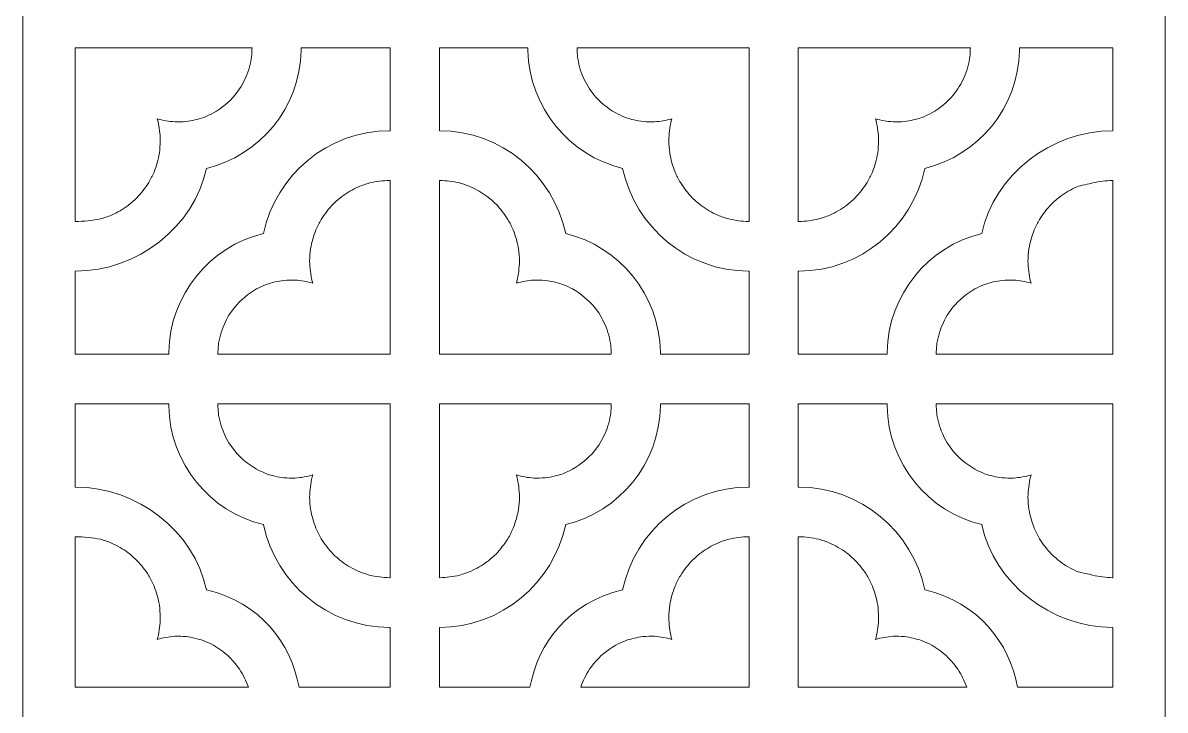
# Model space of a CAD drawing. Header units: centimetres. Extents: x -20.1 to -10.4, y -9.5 to 9.5.
# Drawn here: x -20.102 to -15.43, y -2.195 to 0.616 of the extents above; entities that cross this region are included whole.
import ezdxf

# ---------------------------------------------------------------- set-up
doc = ezdxf.new("R2010")
doc.units = ezdxf.units.CM
doc.header["$MEASUREMENT"] = 0
doc.layers.add('layer 1', color=7, linetype='Continuous')

msp = doc.modelspace()

# ---------------------------------------------------------------- linework, layer by layer
at = {"layer": 'layer 1', "color": 250, "lineweight": 9}
for points, knots in [([(-20.10224, 9.5), (-20.10224, 9.5), (-15.43014, 9.5), (-15.43014, 9.5), (-15.43014, 9.5), (-15.43014, 9.5), (-15.43014, -9.5), (-15.43014, -9.5), (-15.43014, -9.5), (-15.43014, -9.5), (-20.10224, -9.5), (-20.10224, -9.5), (-20.10224, -9.5), (-20.10224, -9.5), (-20.10224, 9.5), (-20.10224, 9.5)], [0, 0, 0, 0, 0.2, 0.2, 0.2, 0.2, 0.4, 0.4, 0.4, 0.4, 0.6, 0.6, 0.6, 0.6, 1, 1, 1, 1]), ([(-19.88844, 0.5141), (-19.88844, 0.5141), (-19.88844, 0.5141), (-19.88844, 0.5141), (-19.88844, 0.5141), (-19.88844, 0.5141), (-19.1649, 0.5141), (-19.1649, 0.5141), (-19.1649, 0.5141), (-19.165, 0.50853), (-19.16506, 0.50263), (-19.16518, 0.50005), (-19.16518, 0.50005), (-19.16563, 0.48975), (-19.16654, 0.47938), (-19.16789, 0.46863), (-19.16789, 0.46863), (-19.17056, 0.45363), (-19.17378, 0.43947), (-19.17794, 0.4248), (-19.17794, 0.4248), (-19.18768, 0.39577), (-19.19947, 0.37106), (-19.21586, 0.34527), (-19.21586, 0.34527), (-19.21586, 0.34527), (-19.23332, 0.32169), (-19.23332, 0.32169), (-19.23332, 0.32169), (-19.25994, 0.29064), (-19.28747, 0.26765), (-19.3227, 0.24713), (-19.3227, 0.24713), (-19.33589, 0.24029), (-19.34877, 0.23437), (-19.36258, 0.22887), (-19.36258, 0.22887), (-19.38682, 0.22054), (-19.40946, 0.21529), (-19.43485, 0.21202), (-19.43485, 0.21202), (-19.45052, 0.2108), (-19.46549, 0.21043), (-19.48123, 0.21083), (-19.48123, 0.21083), (-19.50623, 0.21276), (-19.52862, 0.21669), (-19.55265, 0.22346), (-19.55265, 0.22346), (-19.55183, 0.22083), (-19.55108, 0.2182), (-19.55032, 0.21552), (-19.55032, 0.21552), (-19.54395, 0.18766), (-19.54079, 0.16197), (-19.54007, 0.13337), (-19.54007, 0.13337), (-19.54046, 0.11632), (-19.54171, 0.10011), (-19.54384, 0.08319), (-19.54384, 0.08319), (-19.54871, 0.05578), (-19.55553, 0.03144), (-19.56567, 0.00553), (-19.56567, 0.00553), (-19.57227, -0.00923), (-19.57929, -0.02302), (-19.58728, -0.03707), (-19.58728, -0.03707), (-19.60193, -0.0601), (-19.61727, -0.0798), (-19.63596, -0.09962), (-19.63596, -0.09962), (-19.64755, -0.11077), (-19.65911, -0.12093), (-19.67169, -0.13093), (-19.67169, -0.13093), (-19.69382, -0.14685), (-19.71527, -0.15934), (-19.73994, -0.17067), (-19.73994, -0.17067), (-19.75502, -0.17668), (-19.76962, -0.18168), (-19.78519, -0.18616), (-19.78519, -0.18616), (-19.81276, -0.19262), (-19.85794, -0.19581), (-19.88623, -0.19654), (-19.88623, -0.19654), (-19.88645, -0.19653), (-19.88731, -0.19652), (-19.88844, -0.19652), (-19.88844, -0.19652), (-19.88844, -0.19652), (-19.88844, 0.5141), (-19.88844, 0.5141)], [0, 0, 0, 0, 0.04, 0.04, 0.04, 0.04, 0.08, 0.08, 0.08, 0.08, 0.12, 0.12, 0.12, 0.12, 0.16, 0.16, 0.16, 0.16, 0.2, 0.2, 0.2, 0.2, 0.24, 0.24, 0.24, 0.24, 0.28, 0.28, 0.28, 0.28, 0.32, 0.32, 0.32, 0.32, 0.36, 0.36, 0.36, 0.36, 0.4, 0.4, 0.4, 0.4, 0.44, 0.44, 0.44, 0.44, 0.48, 0.48, 0.48, 0.48, 0.52, 0.52, 0.52, 0.52, 0.56, 0.56, 0.56, 0.56, 0.6, 0.6, 0.6, 0.6, 0.64, 0.64, 0.64, 0.64, 0.68, 0.68, 0.68, 0.68, 0.72, 0.72, 0.72, 0.72, 0.76, 0.76, 0.76, 0.76, 0.8, 0.8, 0.8, 0.8, 0.84, 0.84, 0.84, 0.84, 0.88, 0.88, 0.88, 0.88, 0.92, 0.92, 0.92, 0.92, 1, 1, 1, 1]), ([(-18.96352, 0.5141), (-18.96352, 0.5141), (-18.96352, 0.5141), (-18.96352, 0.5141), (-18.96352, 0.5141), (-18.96352, 0.5141), (-18.60055, 0.5141), (-18.60055, 0.5141), (-18.60055, 0.5141), (-18.60055, 0.5141), (-18.60055, 0.17428), (-18.60055, 0.17428), (-18.60055, 0.17428), (-18.6018, 0.17428), (-18.60264, 0.1743), (-18.60279, 0.1743), (-18.60279, 0.1743), (-18.855, 0.1743), (-19.06679, -0.00628), (-19.11817, -0.24607), (-19.11817, -0.24607), (-19.33706, -0.29807), (-19.50155, -0.49549), (-19.5057, -0.73124), (-19.5057, -0.73124), (-19.5057, -0.73239), (-19.50574, -0.73578), (-19.50574, -0.73951), (-19.50574, -0.73951), (-19.50574, -0.73951), (-19.88844, -0.73951), (-19.88844, -0.73951), (-19.88844, -0.73951), (-19.88844, -0.73951), (-19.88844, -0.39966), (-19.88844, -0.39966), (-19.88844, -0.39966), (-19.88731, -0.39966), (-19.88645, -0.39966), (-19.88623, -0.39966), (-19.88623, -0.39966), (-19.63401, -0.39966), (-19.40245, -0.21908), (-19.35104, 0.0207), (-19.35104, 0.0207), (-19.13309, 0.07247), (-18.96906, 0.26846), (-18.96361, 0.50291), (-18.96361, 0.50291), (-18.96357, 0.50478), (-18.96352, 0.50945), (-18.96352, 0.5141)], [0, 0, 0, 0, 0.0714286, 0.0714286, 0.0714286, 0.0714286, 0.1428571, 0.1428571, 0.1428571, 0.1428571, 0.2142857, 0.2142857, 0.2142857, 0.2142857, 0.2857143, 0.2857143, 0.2857143, 0.2857143, 0.3571429, 0.3571429, 0.3571429, 0.3571429, 0.4285714, 0.4285714, 0.4285714, 0.4285714, 0.5, 0.5, 0.5, 0.5, 0.5714286, 0.5714286, 0.5714286, 0.5714286, 0.6428571, 0.6428571, 0.6428571, 0.6428571, 0.7142857, 0.7142857, 0.7142857, 0.7142857, 0.7857143, 0.7857143, 0.7857143, 0.7857143, 0.8571429, 0.8571429, 0.8571429, 0.8571429, 1, 1, 1, 1]), ([(-18.03674, 0.5141), (-18.03674, 0.5141), (-18.03674, 0.5141), (-18.03674, 0.5141), (-18.03674, 0.5141), (-18.03674, 0.5141), (-18.3985, 0.5141), (-18.3985, 0.5141), (-18.3985, 0.5141), (-18.3985, 0.5141), (-18.3985, 0.17428), (-18.3985, 0.17428), (-18.3985, 0.17428), (-18.39793, 0.17428), (-18.39754, 0.1743), (-18.39744, 0.1743), (-18.39744, 0.1743), (-18.14524, 0.1743), (-17.93345, -0.00628), (-17.88205, -0.24607), (-17.88205, -0.24607), (-17.66317, -0.29807), (-17.49867, -0.49549), (-17.49455, -0.73124), (-17.49455, -0.73124), (-17.49453, -0.73239), (-17.49453, -0.73578), (-17.49449, -0.73951), (-17.49449, -0.73951), (-17.49449, -0.73951), (-17.13158, -0.73951), (-17.13158, -0.73951), (-17.13158, -0.73951), (-17.13158, -0.73951), (-17.13158, -0.39966), (-17.13158, -0.39966), (-17.13158, -0.39966), (-17.13271, -0.39966), (-17.13357, -0.39966), (-17.13379, -0.39966), (-17.13379, -0.39966), (-17.38601, -0.39966), (-17.5978, -0.21908), (-17.64918, 0.0207), (-17.64918, 0.0207), (-17.86716, 0.07247), (-18.03118, 0.26846), (-18.03662, 0.50291), (-18.03662, 0.50291), (-18.03666, 0.50478), (-18.03672, 0.50945), (-18.03674, 0.5141)], [0, 0, 0, 0, 0.0714286, 0.0714286, 0.0714286, 0.0714286, 0.1428571, 0.1428571, 0.1428571, 0.1428571, 0.2142857, 0.2142857, 0.2142857, 0.2142857, 0.2857143, 0.2857143, 0.2857143, 0.2857143, 0.3571429, 0.3571429, 0.3571429, 0.3571429, 0.4285714, 0.4285714, 0.4285714, 0.4285714, 0.5, 0.5, 0.5, 0.5, 0.5714286, 0.5714286, 0.5714286, 0.5714286, 0.6428571, 0.6428571, 0.6428571, 0.6428571, 0.7142857, 0.7142857, 0.7142857, 0.7142857, 0.7857143, 0.7857143, 0.7857143, 0.7857143, 0.8571429, 0.8571429, 0.8571429, 0.8571429, 1, 1, 1, 1]), ([(-17.13158, 0.5141), (-17.13158, 0.5141), (-17.13158, 0.5141), (-17.13158, 0.5141), (-17.13158, 0.5141), (-17.13158, 0.5141), (-17.83533, 0.5141), (-17.83533, 0.5141), (-17.83533, 0.5141), (-17.83527, 0.50853), (-17.83519, 0.50263), (-17.83509, 0.50005), (-17.83509, 0.50005), (-17.83461, 0.48975), (-17.83371, 0.47938), (-17.83233, 0.46863), (-17.83233, 0.46863), (-17.82969, 0.45363), (-17.82645, 0.43947), (-17.82233, 0.4248), (-17.82233, 0.4248), (-17.81256, 0.39577), (-17.80073, 0.37106), (-17.78438, 0.34527), (-17.78438, 0.34527), (-17.78438, 0.34527), (-17.76691, 0.32169), (-17.76691, 0.32169), (-17.76691, 0.32169), (-17.74029, 0.29064), (-17.71276, 0.26765), (-17.67754, 0.24713), (-17.67754, 0.24713), (-17.66436, 0.24029), (-17.65143, 0.23437), (-17.63767, 0.22887), (-17.63767, 0.22887), (-17.61342, 0.22054), (-17.59078, 0.21529), (-17.56539, 0.21202), (-17.56539, 0.21202), (-17.54972, 0.2108), (-17.53471, 0.21043), (-17.51902, 0.21083), (-17.51902, 0.21083), (-17.49404, 0.21276), (-17.4716, 0.21669), (-17.4476, 0.22346), (-17.4476, 0.22346), (-17.44838, 0.22083), (-17.44916, 0.2182), (-17.4499, 0.21552), (-17.4499, 0.21552), (-17.4563, 0.18766), (-17.45944, 0.16197), (-17.46018, 0.13337), (-17.46018, 0.13337), (-17.45974, 0.11632), (-17.45853, 0.10011), (-17.4564, 0.08319), (-17.4564, 0.08319), (-17.45152, 0.05578), (-17.44471, 0.03144), (-17.43458, 0.00553), (-17.43458, 0.00553), (-17.42793, -0.00923), (-17.42092, -0.02302), (-17.41294, -0.03707), (-17.41294, -0.03707), (-17.39829, -0.0601), (-17.38301, -0.0798), (-17.36429, -0.09962), (-17.36429, -0.09962), (-17.35272, -0.11077), (-17.34111, -0.12093), (-17.32854, -0.13093), (-17.32854, -0.13093), (-17.30643, -0.14685), (-17.28498, -0.15934), (-17.26026, -0.17067), (-17.26026, -0.17067), (-17.24522, -0.17668), (-17.2306, -0.18168), (-17.21506, -0.18616), (-17.21506, -0.18616), (-17.18749, -0.19262), (-17.16208, -0.19581), (-17.13379, -0.19654), (-17.13379, -0.19654), (-17.13357, -0.19653), (-17.13271, -0.19652), (-17.13158, -0.19652), (-17.13158, -0.19652), (-17.13158, -0.19652), (-17.13158, 0.5141), (-17.13158, 0.5141)], [0, 0, 0, 0, 0.04, 0.04, 0.04, 0.04, 0.08, 0.08, 0.08, 0.08, 0.12, 0.12, 0.12, 0.12, 0.16, 0.16, 0.16, 0.16, 0.2, 0.2, 0.2, 0.2, 0.24, 0.24, 0.24, 0.24, 0.28, 0.28, 0.28, 0.28, 0.32, 0.32, 0.32, 0.32, 0.36, 0.36, 0.36, 0.36, 0.4, 0.4, 0.4, 0.4, 0.44, 0.44, 0.44, 0.44, 0.48, 0.48, 0.48, 0.48, 0.52, 0.52, 0.52, 0.52, 0.56, 0.56, 0.56, 0.56, 0.6, 0.6, 0.6, 0.6, 0.64, 0.64, 0.64, 0.64, 0.68, 0.68, 0.68, 0.68, 0.72, 0.72, 0.72, 0.72, 0.76, 0.76, 0.76, 0.76, 0.8, 0.8, 0.8, 0.8, 0.84, 0.84, 0.84, 0.84, 0.88, 0.88, 0.88, 0.88, 0.92, 0.92, 0.92, 0.92, 1, 1, 1, 1]), ([(-16.9307, 0.5141), (-16.9307, 0.5141), (-16.9307, 0.5141), (-16.9307, 0.5141), (-16.9307, 0.5141), (-16.9307, 0.5141), (-16.22693, 0.5141), (-16.22693, 0.5141), (-16.22693, 0.5141), (-16.22699, 0.50853), (-16.22707, 0.50263), (-16.22719, 0.50005), (-16.22719, 0.50005), (-16.22765, 0.48975), (-16.22857, 0.47938), (-16.22988, 0.46863), (-16.22988, 0.46863), (-16.23255, 0.45363), (-16.23583, 0.43947), (-16.23995, 0.4248), (-16.23995, 0.4248), (-16.24972, 0.39577), (-16.26151, 0.37106), (-16.27789, 0.34527), (-16.27789, 0.34527), (-16.27789, 0.34527), (-16.29535, 0.32169), (-16.29535, 0.32169), (-16.29535, 0.32169), (-16.32199, 0.29064), (-16.34948, 0.26765), (-16.38471, 0.24713), (-16.38471, 0.24713), (-16.3979, 0.24029), (-16.4108, 0.23437), (-16.42458, 0.22887), (-16.42458, 0.22887), (-16.44885, 0.22054), (-16.47147, 0.21529), (-16.49686, 0.21202), (-16.49686, 0.21202), (-16.51255, 0.2108), (-16.52752, 0.21043), (-16.54326, 0.21083), (-16.54326, 0.21083), (-16.56824, 0.21276), (-16.59066, 0.21669), (-16.61468, 0.22346), (-16.61468, 0.22346), (-16.61387, 0.22083), (-16.61312, 0.2182), (-16.61236, 0.21552), (-16.61236, 0.21552), (-16.606, 0.18766), (-16.60282, 0.16197), (-16.60208, 0.13337), (-16.60208, 0.13337), (-16.60253, 0.11632), (-16.60372, 0.10011), (-16.60585, 0.08319), (-16.60585, 0.08319), (-16.61074, 0.05578), (-16.61753, 0.03144), (-16.62768, 0.00553), (-16.62768, 0.00553), (-16.63432, -0.00923), (-16.64132, -0.02302), (-16.64931, -0.03707), (-16.64931, -0.03707), (-16.66392, -0.0601), (-16.67928, -0.0798), (-16.69799, -0.09962), (-16.69799, -0.09962), (-16.70956, -0.11077), (-16.72114, -0.12093), (-16.73372, -0.13093), (-16.73372, -0.13093), (-16.7558, -0.14685), (-16.77728, -0.15934), (-16.80202, -0.17067), (-16.80202, -0.17067), (-16.81703, -0.17668), (-16.83165, -0.18168), (-16.84718, -0.18616), (-16.84718, -0.18616), (-16.87477, -0.19262), (-16.90018, -0.19581), (-16.92848, -0.19654), (-16.92848, -0.19654), (-16.92869, -0.19653), (-16.92955, -0.19652), (-16.9307, -0.19652), (-16.9307, -0.19652), (-16.9307, -0.19652), (-16.9307, 0.5141), (-16.9307, 0.5141)], [0, 0, 0, 0, 0.04, 0.04, 0.04, 0.04, 0.08, 0.08, 0.08, 0.08, 0.12, 0.12, 0.12, 0.12, 0.16, 0.16, 0.16, 0.16, 0.2, 0.2, 0.2, 0.2, 0.24, 0.24, 0.24, 0.24, 0.28, 0.28, 0.28, 0.28, 0.32, 0.32, 0.32, 0.32, 0.36, 0.36, 0.36, 0.36, 0.4, 0.4, 0.4, 0.4, 0.44, 0.44, 0.44, 0.44, 0.48, 0.48, 0.48, 0.48, 0.52, 0.52, 0.52, 0.52, 0.56, 0.56, 0.56, 0.56, 0.6, 0.6, 0.6, 0.6, 0.64, 0.64, 0.64, 0.64, 0.68, 0.68, 0.68, 0.68, 0.72, 0.72, 0.72, 0.72, 0.76, 0.76, 0.76, 0.76, 0.8, 0.8, 0.8, 0.8, 0.84, 0.84, 0.84, 0.84, 0.88, 0.88, 0.88, 0.88, 0.92, 0.92, 0.92, 0.92, 1, 1, 1, 1]), ([(-16.02554, 0.5141), (-16.02554, 0.5141), (-16.02554, 0.5141), (-16.02554, 0.5141), (-16.02554, 0.5141), (-16.02554, 0.5141), (-15.64396, 0.5141), (-15.64396, 0.5141), (-15.64396, 0.5141), (-15.64396, 0.5141), (-15.64396, 0.17428), (-15.64396, 0.17428), (-15.64396, 0.17428), (-15.64458, 0.17428), (-15.64494, 0.1743), (-15.64494, 0.1743), (-15.64494, 0.1743), (-15.89726, 0.1743), (-16.12882, -0.00628), (-16.1802, -0.24607), (-16.1802, -0.24607), (-16.39909, -0.29807), (-16.56358, -0.49549), (-16.56769, -0.73124), (-16.56769, -0.73124), (-16.56773, -0.73239), (-16.56775, -0.73578), (-16.56775, -0.73951), (-16.56775, -0.73951), (-16.56775, -0.73951), (-16.9307, -0.73951), (-16.9307, -0.73951), (-16.9307, -0.73951), (-16.9307, -0.73951), (-16.9307, -0.39966), (-16.9307, -0.39966), (-16.9307, -0.39966), (-16.92955, -0.39966), (-16.92869, -0.39966), (-16.92848, -0.39966), (-16.92848, -0.39966), (-16.67625, -0.39966), (-16.46443, -0.21908), (-16.41306, 0.0207), (-16.41306, 0.0207), (-16.19513, 0.07247), (-16.03107, 0.26846), (-16.02561, 0.50291), (-16.02561, 0.50291), (-16.02558, 0.50478), (-16.02555, 0.50945), (-16.02554, 0.5141)], [0, 0, 0, 0, 0.0714286, 0.0714286, 0.0714286, 0.0714286, 0.1428571, 0.1428571, 0.1428571, 0.1428571, 0.2142857, 0.2142857, 0.2142857, 0.2142857, 0.2857143, 0.2857143, 0.2857143, 0.2857143, 0.3571429, 0.3571429, 0.3571429, 0.3571429, 0.4285714, 0.4285714, 0.4285714, 0.4285714, 0.5, 0.5, 0.5, 0.5, 0.5714286, 0.5714286, 0.5714286, 0.5714286, 0.6428571, 0.6428571, 0.6428571, 0.6428571, 0.7142857, 0.7142857, 0.7142857, 0.7142857, 0.7857143, 0.7857143, 0.7857143, 0.7857143, 0.8571429, 0.8571429, 0.8571429, 0.8571429, 1, 1, 1, 1]), ([(-19.30433, -0.73951), (-19.30433, -0.73951), (-19.30433, -0.73951), (-19.30433, -0.73951), (-19.30433, -0.73951), (-19.3043, -0.73471), (-19.30424, -0.73003), (-19.30418, -0.72823), (-19.30418, -0.72823), (-19.30375, -0.717), (-19.30283, -0.70572), (-19.30133, -0.694), (-19.30133, -0.694), (-19.29868, -0.67899), (-19.29544, -0.66483), (-19.2913, -0.65017), (-19.2913, -0.65017), (-19.28155, -0.62115), (-19.26974, -0.59643), (-19.25336, -0.57064), (-19.25336, -0.57064), (-19.25336, -0.57064), (-19.23588, -0.54707), (-19.23588, -0.54707), (-19.23588, -0.54707), (-19.20928, -0.51602), (-19.18176, -0.49302), (-19.14653, -0.47251), (-19.14653, -0.47251), (-19.13335, -0.46566), (-19.12041, -0.45975), (-19.10665, -0.45423), (-19.10665, -0.45423), (-19.0824, -0.44591), (-19.05978, -0.44066), (-19.03436, -0.43738), (-19.03436, -0.43738), (-19.01869, -0.43617), (-19.00372, -0.43579), (-18.98802, -0.4362), (-18.98802, -0.4362), (-18.96303, -0.43813), (-18.94059, -0.44206), (-18.9166, -0.44883), (-18.9166, -0.44883), (-18.91735, -0.44621), (-18.91815, -0.44357), (-18.9189, -0.4409), (-18.9189, -0.4409), (-18.92529, -0.41303), (-18.92845, -0.38734), (-18.92915, -0.35874), (-18.92915, -0.35874), (-18.92872, -0.34169), (-18.92755, -0.32549), (-18.92539, -0.30857), (-18.92539, -0.30857), (-18.92053, -0.28115), (-18.9137, -0.25681), (-18.90357, -0.2309), (-18.90357, -0.2309), (-18.89695, -0.21615), (-18.88995, -0.20235), (-18.88193, -0.18831), (-18.88193, -0.18831), (-18.86729, -0.16526), (-18.85198, -0.14557), (-18.83329, -0.12576), (-18.83329, -0.12576), (-18.82169, -0.11459), (-18.81011, -0.10444), (-18.79753, -0.09444), (-18.79753, -0.09444), (-18.77542, -0.07852), (-18.75397, -0.06603), (-18.72925, -0.05471), (-18.72925, -0.05471), (-18.71422, -0.0487), (-18.69962, -0.04368), (-18.68405, -0.03921), (-18.68405, -0.03921), (-18.65648, -0.03274), (-18.63107, -0.02957), (-18.60279, -0.02882), (-18.60279, -0.02882), (-18.60266, -0.02884), (-18.60182, -0.02885), (-18.60055, -0.02885), (-18.60055, -0.02885), (-18.60055, -0.02885), (-18.60055, -0.73951), (-18.60055, -0.73951), (-18.60055, -0.73951), (-18.60055, -0.73951), (-19.30433, -0.73951), (-19.30433, -0.73951)], [0, 0, 0, 0, 0.04, 0.04, 0.04, 0.04, 0.08, 0.08, 0.08, 0.08, 0.12, 0.12, 0.12, 0.12, 0.16, 0.16, 0.16, 0.16, 0.2, 0.2, 0.2, 0.2, 0.24, 0.24, 0.24, 0.24, 0.28, 0.28, 0.28, 0.28, 0.32, 0.32, 0.32, 0.32, 0.36, 0.36, 0.36, 0.36, 0.4, 0.4, 0.4, 0.4, 0.44, 0.44, 0.44, 0.44, 0.48, 0.48, 0.48, 0.48, 0.52, 0.52, 0.52, 0.52, 0.56, 0.56, 0.56, 0.56, 0.6, 0.6, 0.6, 0.6, 0.64, 0.64, 0.64, 0.64, 0.68, 0.68, 0.68, 0.68, 0.72, 0.72, 0.72, 0.72, 0.76, 0.76, 0.76, 0.76, 0.8, 0.8, 0.8, 0.8, 0.84, 0.84, 0.84, 0.84, 0.88, 0.88, 0.88, 0.88, 0.92, 0.92, 0.92, 0.92, 1, 1, 1, 1]), ([(-17.6959, -0.73951), (-17.6959, -0.73951), (-17.6959, -0.73951), (-17.6959, -0.73951), (-17.6959, -0.73951), (-17.69594, -0.73471), (-17.69598, -0.73003), (-17.69607, -0.72823), (-17.69607, -0.72823), (-17.69648, -0.717), (-17.69744, -0.70572), (-17.69889, -0.694), (-17.69889, -0.694), (-17.70156, -0.67899), (-17.7048, -0.66483), (-17.70894, -0.65017), (-17.70894, -0.65017), (-17.71869, -0.62115), (-17.73048, -0.59643), (-17.74687, -0.57064), (-17.74687, -0.57064), (-17.74687, -0.57064), (-17.76432, -0.54707), (-17.76432, -0.54707), (-17.76432, -0.54707), (-17.79096, -0.51602), (-17.81847, -0.49302), (-17.85371, -0.47251), (-17.85371, -0.47251), (-17.86689, -0.46566), (-17.8798, -0.45975), (-17.89358, -0.45423), (-17.89358, -0.45423), (-17.91782, -0.44591), (-17.94047, -0.44066), (-17.96586, -0.43738), (-17.96586, -0.43738), (-17.98155, -0.43617), (-17.9965, -0.43579), (-18.01225, -0.4362), (-18.01225, -0.4362), (-18.03723, -0.43813), (-18.05963, -0.44206), (-18.08365, -0.44883), (-18.08365, -0.44883), (-18.08285, -0.44621), (-18.08209, -0.44357), (-18.08135, -0.4409), (-18.08135, -0.4409), (-18.07495, -0.41303), (-18.07179, -0.38734), (-18.07108, -0.35874), (-18.07108, -0.35874), (-18.0715, -0.34169), (-18.07272, -0.32549), (-18.07485, -0.30857), (-18.07485, -0.30857), (-18.07971, -0.28115), (-18.08654, -0.25681), (-18.09667, -0.2309), (-18.09667, -0.2309), (-18.10328, -0.21615), (-18.11029, -0.20235), (-18.11829, -0.18831), (-18.11829, -0.18831), (-18.13293, -0.16526), (-18.1483, -0.14557), (-18.16696, -0.12576), (-18.16696, -0.12576), (-18.17855, -0.11459), (-18.19012, -0.10444), (-18.20271, -0.09444), (-18.20271, -0.09444), (-18.22482, -0.07852), (-18.24628, -0.06603), (-18.27099, -0.05471), (-18.27099, -0.05471), (-18.28602, -0.0487), (-18.30063, -0.04368), (-18.31615, -0.03921), (-18.31615, -0.03921), (-18.34374, -0.03274), (-18.36917, -0.02957), (-18.39744, -0.02882), (-18.39744, -0.02882), (-18.39754, -0.02884), (-18.39793, -0.02884), (-18.3985, -0.02885), (-18.3985, -0.02885), (-18.3985, -0.02885), (-18.3985, -0.73951), (-18.3985, -0.73951), (-18.3985, -0.73951), (-18.3985, -0.73951), (-17.6959, -0.73951), (-17.6959, -0.73951)], [0, 0, 0, 0, 0.04, 0.04, 0.04, 0.04, 0.08, 0.08, 0.08, 0.08, 0.12, 0.12, 0.12, 0.12, 0.16, 0.16, 0.16, 0.16, 0.2, 0.2, 0.2, 0.2, 0.24, 0.24, 0.24, 0.24, 0.28, 0.28, 0.28, 0.28, 0.32, 0.32, 0.32, 0.32, 0.36, 0.36, 0.36, 0.36, 0.4, 0.4, 0.4, 0.4, 0.44, 0.44, 0.44, 0.44, 0.48, 0.48, 0.48, 0.48, 0.52, 0.52, 0.52, 0.52, 0.56, 0.56, 0.56, 0.56, 0.6, 0.6, 0.6, 0.6, 0.64, 0.64, 0.64, 0.64, 0.68, 0.68, 0.68, 0.68, 0.72, 0.72, 0.72, 0.72, 0.76, 0.76, 0.76, 0.76, 0.8, 0.8, 0.8, 0.8, 0.84, 0.84, 0.84, 0.84, 0.88, 0.88, 0.88, 0.88, 0.92, 0.92, 0.92, 0.92, 1, 1, 1, 1]), ([(-16.3664, -0.73951), (-16.3664, -0.73951), (-16.3664, -0.73951), (-16.3664, -0.73951), (-16.3664, -0.73951), (-16.36633, -0.73471), (-16.36627, -0.73003), (-16.36621, -0.72823), (-16.36621, -0.72823), (-16.3658, -0.717), (-16.36486, -0.70572), (-16.36336, -0.694), (-16.36336, -0.694), (-16.36071, -0.67899), (-16.35747, -0.66483), (-16.35331, -0.65017), (-16.35331, -0.65017), (-16.34357, -0.62115), (-16.33177, -0.59643), (-16.31539, -0.57064), (-16.31539, -0.57064), (-16.31539, -0.57064), (-16.29793, -0.54707), (-16.29793, -0.54707), (-16.29793, -0.54707), (-16.27129, -0.51602), (-16.24379, -0.49302), (-16.20857, -0.47251), (-16.20857, -0.47251), (-16.19536, -0.46566), (-16.18246, -0.45975), (-16.16868, -0.45423), (-16.16868, -0.45423), (-16.14441, -0.44591), (-16.12181, -0.44066), (-16.09642, -0.43738), (-16.09642, -0.43738), (-16.08071, -0.43617), (-16.06576, -0.43579), (-16.05004, -0.4362), (-16.05004, -0.4362), (-16.02504, -0.43813), (-16.0026, -0.44206), (-15.97861, -0.44883), (-15.97861, -0.44883), (-15.97938, -0.44621), (-15.98016, -0.44357), (-15.98093, -0.4409), (-15.98093, -0.4409), (-15.9873, -0.41303), (-15.99046, -0.38734), (-15.9912, -0.35874), (-15.9912, -0.35874), (-15.99075, -0.34169), (-15.98956, -0.32549), (-15.98743, -0.30857), (-15.98743, -0.30857), (-15.98255, -0.28115), (-15.97574, -0.25681), (-15.96558, -0.2309), (-15.96558, -0.2309), (-15.95896, -0.21615), (-15.95196, -0.20235), (-15.94396, -0.18831), (-15.94396, -0.18831), (-15.92932, -0.16526), (-15.91398, -0.14557), (-15.89529, -0.12576), (-15.89529, -0.12576), (-15.88372, -0.11459), (-15.87214, -0.10444), (-15.85956, -0.09444), (-15.85956, -0.09444), (-15.83745, -0.07852), (-15.81598, -0.06603), (-15.79127, -0.05471), (-15.79127, -0.05471), (-15.77625, -0.0487), (-15.74183, -0.04368), (-15.72631, -0.03921), (-15.72631, -0.03921), (-15.6987, -0.03274), (-15.67331, -0.02957), (-15.64505, -0.02882), (-15.64505, -0.02882), (-15.64505, -0.02882), (-15.64458, -0.02884), (-15.64396, -0.02885), (-15.64396, -0.02885), (-15.64396, -0.02885), (-15.64396, -0.73951), (-15.64396, -0.73951), (-15.64396, -0.73951), (-15.64396, -0.73951), (-16.3664, -0.73951), (-16.3664, -0.73951)], [0, 0, 0, 0, 0.04, 0.04, 0.04, 0.04, 0.08, 0.08, 0.08, 0.08, 0.12, 0.12, 0.12, 0.12, 0.16, 0.16, 0.16, 0.16, 0.2, 0.2, 0.2, 0.2, 0.24, 0.24, 0.24, 0.24, 0.28, 0.28, 0.28, 0.28, 0.32, 0.32, 0.32, 0.32, 0.36, 0.36, 0.36, 0.36, 0.4, 0.4, 0.4, 0.4, 0.44, 0.44, 0.44, 0.44, 0.48, 0.48, 0.48, 0.48, 0.52, 0.52, 0.52, 0.52, 0.56, 0.56, 0.56, 0.56, 0.6, 0.6, 0.6, 0.6, 0.64, 0.64, 0.64, 0.64, 0.68, 0.68, 0.68, 0.68, 0.72, 0.72, 0.72, 0.72, 0.76, 0.76, 0.76, 0.76, 0.8, 0.8, 0.8, 0.8, 0.84, 0.84, 0.84, 0.84, 0.88, 0.88, 0.88, 0.88, 0.92, 0.92, 0.92, 0.92, 1, 1, 1, 1]), ([(-18.97272, -2.10138), (-18.97272, -2.10138), (-18.97272, -2.10138), (-18.97272, -2.10138), (-18.97272, -2.10138), (-18.97272, -2.10138), (-18.60055, -2.10138), (-18.60055, -2.10138), (-18.60055, -2.10138), (-18.60055, -2.01972), (-18.60055, -1.93806), (-18.60055, -1.85638), (-18.60055, -1.85638), (-18.6018, -1.85638), (-18.60264, -1.85639), (-18.60279, -1.85639), (-18.60279, -1.85639), (-18.855, -1.85639), (-19.06679, -1.67581), (-19.11817, -1.43602), (-19.11817, -1.43602), (-19.33706, -1.38403), (-19.50155, -1.18661), (-19.5057, -0.95085), (-19.5057, -0.95085), (-19.5057, -0.9497), (-19.50574, -0.94632), (-19.50574, -0.94259), (-19.50574, -0.94259), (-19.50574, -0.94259), (-19.88844, -0.94259), (-19.88844, -0.94259), (-19.88844, -0.94259), (-19.88844, -0.94259), (-19.88844, -1.28244), (-19.88844, -1.28244), (-19.88844, -1.28244), (-19.88731, -1.28244), (-19.88645, -1.28243), (-19.88623, -1.28243), (-19.88623, -1.28243), (-19.63401, -1.28243), (-19.40245, -1.46302), (-19.35104, -1.7028), (-19.35104, -1.7028), (-19.13086, -1.75511), (-19.00479, -1.92006), (-18.97272, -2.10138)], [0, 0, 0, 0, 0.0769231, 0.0769231, 0.0769231, 0.0769231, 0.1538462, 0.1538462, 0.1538462, 0.1538462, 0.2307692, 0.2307692, 0.2307692, 0.2307692, 0.3076923, 0.3076923, 0.3076923, 0.3076923, 0.3846154, 0.3846154, 0.3846154, 0.3846154, 0.4615385, 0.4615385, 0.4615385, 0.4615385, 0.5384615, 0.5384615, 0.5384615, 0.5384615, 0.6153846, 0.6153846, 0.6153846, 0.6153846, 0.6923077, 0.6923077, 0.6923077, 0.6923077, 0.7692308, 0.7692308, 0.7692308, 0.7692308, 0.8461538, 0.8461538, 0.8461538, 0.8461538, 1, 1, 1, 1]), ([(-19.30433, -0.94259), (-19.30433, -0.94259), (-19.30433, -0.94259), (-19.30433, -0.94259), (-19.30433, -0.94259), (-19.3043, -0.94738), (-19.30424, -0.95207), (-19.30418, -0.95387), (-19.30418, -0.95387), (-19.30375, -0.9651), (-19.30283, -0.97638), (-19.30133, -0.98809), (-19.30133, -0.98809), (-19.29868, -1.0031), (-19.29544, -1.01726), (-19.2913, -1.03193), (-19.2913, -1.03193), (-19.28155, -1.06096), (-19.26974, -1.08567), (-19.25336, -1.11146), (-19.25336, -1.11146), (-19.25336, -1.11146), (-19.23588, -1.13503), (-19.23588, -1.13503), (-19.23588, -1.13503), (-19.20928, -1.16609), (-19.18176, -1.18908), (-19.14653, -1.2096), (-19.14653, -1.2096), (-19.13335, -1.21644), (-19.12041, -1.22235), (-19.10665, -1.22786), (-19.10665, -1.22786), (-19.0824, -1.23619), (-19.05978, -1.24144), (-19.03436, -1.24471), (-19.03436, -1.24471), (-19.01869, -1.24592), (-19.00372, -1.2463), (-18.98802, -1.24589), (-18.98802, -1.24589), (-18.96303, -1.24396), (-18.94059, -1.24003), (-18.9166, -1.23327), (-18.9166, -1.23327), (-18.91735, -1.23588), (-18.91815, -1.23853), (-18.9189, -1.24121), (-18.9189, -1.24121), (-18.92529, -1.26907), (-18.92845, -1.29476), (-18.92915, -1.32336), (-18.92915, -1.32336), (-18.92872, -1.3404), (-18.92755, -1.3566), (-18.92539, -1.37354), (-18.92539, -1.37354), (-18.92053, -1.40095), (-18.9137, -1.42529), (-18.90357, -1.45119), (-18.90357, -1.45119), (-18.89695, -1.46596), (-18.88995, -1.47975), (-18.88193, -1.4938), (-18.88193, -1.4938), (-18.86729, -1.51684), (-18.85198, -1.53652), (-18.83329, -1.55635), (-18.83329, -1.55635), (-18.82169, -1.56751), (-18.81011, -1.57766), (-18.79753, -1.58766), (-18.79753, -1.58766), (-18.77542, -1.60357), (-18.75397, -1.61606), (-18.72925, -1.62739), (-18.72925, -1.62739), (-18.71422, -1.63341), (-18.69962, -1.63841), (-18.68405, -1.64289), (-18.68405, -1.64289), (-18.65648, -1.64935), (-18.63107, -1.65253), (-18.60279, -1.65327), (-18.60279, -1.65327), (-18.60266, -1.65327), (-18.60182, -1.65326), (-18.60055, -1.65325), (-18.60055, -1.65325), (-18.60055, -1.65325), (-18.60055, -0.94259), (-18.60055, -0.94259), (-18.60055, -0.94259), (-18.60055, -0.94259), (-19.30433, -0.94259), (-19.30433, -0.94259)], [0, 0, 0, 0, 0.04, 0.04, 0.04, 0.04, 0.08, 0.08, 0.08, 0.08, 0.12, 0.12, 0.12, 0.12, 0.16, 0.16, 0.16, 0.16, 0.2, 0.2, 0.2, 0.2, 0.24, 0.24, 0.24, 0.24, 0.28, 0.28, 0.28, 0.28, 0.32, 0.32, 0.32, 0.32, 0.36, 0.36, 0.36, 0.36, 0.4, 0.4, 0.4, 0.4, 0.44, 0.44, 0.44, 0.44, 0.48, 0.48, 0.48, 0.48, 0.52, 0.52, 0.52, 0.52, 0.56, 0.56, 0.56, 0.56, 0.6, 0.6, 0.6, 0.6, 0.64, 0.64, 0.64, 0.64, 0.68, 0.68, 0.68, 0.68, 0.72, 0.72, 0.72, 0.72, 0.76, 0.76, 0.76, 0.76, 0.8, 0.8, 0.8, 0.8, 0.84, 0.84, 0.84, 0.84, 0.88, 0.88, 0.88, 0.88, 0.92, 0.92, 0.92, 0.92, 1, 1, 1, 1]), ([(-18.3985, -2.10138), (-18.3985, -2.10138), (-18.3985, -2.10138), (-18.3985, -2.10138), (-18.3985, -2.10138), (-18.3985, -2.10138), (-18.028, -2.10138), (-18.028, -2.10138), (-18.028, -2.10138), (-17.99587, -1.92009), (-17.86966, -1.75517), (-17.64918, -1.7028), (-17.64918, -1.7028), (-17.5978, -1.46302), (-17.38601, -1.28243), (-17.13379, -1.28243), (-17.13379, -1.28243), (-17.13357, -1.28243), (-17.13271, -1.28244), (-17.13158, -1.28244), (-17.13158, -1.28244), (-17.13158, -1.28244), (-17.13158, -0.94259), (-17.13158, -0.94259), (-17.13158, -0.94259), (-17.13158, -0.94259), (-17.49449, -0.94259), (-17.49449, -0.94259), (-17.49449, -0.94259), (-17.49453, -0.94632), (-17.49453, -0.9497), (-17.49455, -0.95085), (-17.49455, -0.95085), (-17.49867, -1.18661), (-17.66317, -1.38403), (-17.88205, -1.43602), (-17.88205, -1.43602), (-17.93345, -1.67581), (-18.14524, -1.85639), (-18.39744, -1.85639), (-18.39744, -1.85639), (-18.39754, -1.85639), (-18.39793, -1.85639), (-18.3985, -1.85638), (-18.3985, -1.85638), (-18.3985, -1.93806), (-18.3985, -2.01972), (-18.3985, -2.10138)], [0, 0, 0, 0, 0.0769231, 0.0769231, 0.0769231, 0.0769231, 0.1538462, 0.1538462, 0.1538462, 0.1538462, 0.2307692, 0.2307692, 0.2307692, 0.2307692, 0.3076923, 0.3076923, 0.3076923, 0.3076923, 0.3846154, 0.3846154, 0.3846154, 0.3846154, 0.4615385, 0.4615385, 0.4615385, 0.4615385, 0.5384615, 0.5384615, 0.5384615, 0.5384615, 0.6153846, 0.6153846, 0.6153846, 0.6153846, 0.6923077, 0.6923077, 0.6923077, 0.6923077, 0.7692308, 0.7692308, 0.7692308, 0.7692308, 0.8461538, 0.8461538, 0.8461538, 0.8461538, 1, 1, 1, 1]), ([(-17.6959, -0.94259), (-17.6959, -0.94259), (-17.6959, -0.94259), (-17.6959, -0.94259), (-17.6959, -0.94259), (-17.69594, -0.94738), (-17.69598, -0.95207), (-17.69607, -0.95387), (-17.69607, -0.95387), (-17.69648, -0.9651), (-17.69744, -0.97638), (-17.69889, -0.98809), (-17.69889, -0.98809), (-17.70156, -1.0031), (-17.7048, -1.01726), (-17.70894, -1.03193), (-17.70894, -1.03193), (-17.71869, -1.06096), (-17.73048, -1.08567), (-17.74687, -1.11146), (-17.74687, -1.11146), (-17.74687, -1.11146), (-17.76432, -1.13503), (-17.76432, -1.13503), (-17.76432, -1.13503), (-17.79096, -1.16609), (-17.81847, -1.18908), (-17.85371, -1.2096), (-17.85371, -1.2096), (-17.86689, -1.21644), (-17.8798, -1.22235), (-17.89358, -1.22786), (-17.89358, -1.22786), (-17.91782, -1.23619), (-17.94047, -1.24144), (-17.96586, -1.24471), (-17.96586, -1.24471), (-17.98155, -1.24592), (-17.9965, -1.2463), (-18.01225, -1.24589), (-18.01225, -1.24589), (-18.03723, -1.24396), (-18.05963, -1.24003), (-18.08365, -1.23327), (-18.08365, -1.23327), (-18.08285, -1.23588), (-18.08209, -1.23853), (-18.08135, -1.24121), (-18.08135, -1.24121), (-18.07495, -1.26907), (-18.07179, -1.29476), (-18.07108, -1.32336), (-18.07108, -1.32336), (-18.0715, -1.3404), (-18.07272, -1.3566), (-18.07485, -1.37354), (-18.07485, -1.37354), (-18.07971, -1.40095), (-18.08654, -1.42529), (-18.09667, -1.45119), (-18.09667, -1.45119), (-18.10328, -1.46596), (-18.11029, -1.47975), (-18.11829, -1.4938), (-18.11829, -1.4938), (-18.13293, -1.51684), (-18.1483, -1.53652), (-18.16696, -1.55635), (-18.16696, -1.55635), (-18.17855, -1.56751), (-18.19012, -1.57766), (-18.20271, -1.58766), (-18.20271, -1.58766), (-18.22482, -1.60357), (-18.24628, -1.61606), (-18.27099, -1.62739), (-18.27099, -1.62739), (-18.28602, -1.63341), (-18.30063, -1.63841), (-18.31615, -1.64289), (-18.31615, -1.64289), (-18.34374, -1.64935), (-18.36917, -1.65253), (-18.39744, -1.65327), (-18.39744, -1.65327), (-18.39754, -1.65327), (-18.39793, -1.65326), (-18.3985, -1.65326), (-18.3985, -1.65326), (-18.3985, -1.65326), (-18.3985, -0.94259), (-18.3985, -0.94259), (-18.3985, -0.94259), (-18.3985, -0.94259), (-17.6959, -0.94259), (-17.6959, -0.94259)], [0, 0, 0, 0, 0.04, 0.04, 0.04, 0.04, 0.08, 0.08, 0.08, 0.08, 0.12, 0.12, 0.12, 0.12, 0.16, 0.16, 0.16, 0.16, 0.2, 0.2, 0.2, 0.2, 0.24, 0.24, 0.24, 0.24, 0.28, 0.28, 0.28, 0.28, 0.32, 0.32, 0.32, 0.32, 0.36, 0.36, 0.36, 0.36, 0.4, 0.4, 0.4, 0.4, 0.44, 0.44, 0.44, 0.44, 0.48, 0.48, 0.48, 0.48, 0.52, 0.52, 0.52, 0.52, 0.56, 0.56, 0.56, 0.56, 0.6, 0.6, 0.6, 0.6, 0.64, 0.64, 0.64, 0.64, 0.68, 0.68, 0.68, 0.68, 0.72, 0.72, 0.72, 0.72, 0.76, 0.76, 0.76, 0.76, 0.8, 0.8, 0.8, 0.8, 0.84, 0.84, 0.84, 0.84, 0.88, 0.88, 0.88, 0.88, 0.92, 0.92, 0.92, 0.92, 1, 1, 1, 1]), ([(-16.03429, -2.10138), (-16.03429, -2.10138), (-16.03429, -2.10138), (-16.03429, -2.10138), (-16.03429, -2.10138), (-16.03429, -2.10138), (-15.64396, -2.10138), (-15.64396, -2.10138), (-15.64396, -2.10138), (-15.64396, -2.01972), (-15.64396, -1.93806), (-15.64396, -1.85638), (-15.64396, -1.85638), (-15.64458, -1.85639), (-15.64494, -1.85639), (-15.64494, -1.85639), (-15.64494, -1.85639), (-15.89726, -1.85639), (-16.12882, -1.67581), (-16.1802, -1.43602), (-16.1802, -1.43602), (-16.39909, -1.38403), (-16.56358, -1.18661), (-16.56769, -0.95085), (-16.56769, -0.95085), (-16.56773, -0.9497), (-16.56775, -0.94632), (-16.56775, -0.94259), (-16.56775, -0.94259), (-16.56775, -0.94259), (-16.9307, -0.94259), (-16.9307, -0.94259), (-16.9307, -0.94259), (-16.9307, -0.94259), (-16.9307, -1.28244), (-16.9307, -1.28244), (-16.9307, -1.28244), (-16.92955, -1.28244), (-16.92869, -1.28243), (-16.92848, -1.28243), (-16.92848, -1.28243), (-16.67625, -1.28243), (-16.46443, -1.46302), (-16.41306, -1.7028), (-16.41306, -1.7028), (-16.19259, -1.75517), (-16.06641, -1.92009), (-16.03429, -2.10138)], [0, 0, 0, 0, 0.0769231, 0.0769231, 0.0769231, 0.0769231, 0.1538462, 0.1538462, 0.1538462, 0.1538462, 0.2307692, 0.2307692, 0.2307692, 0.2307692, 0.3076923, 0.3076923, 0.3076923, 0.3076923, 0.3846154, 0.3846154, 0.3846154, 0.3846154, 0.4615385, 0.4615385, 0.4615385, 0.4615385, 0.5384615, 0.5384615, 0.5384615, 0.5384615, 0.6153846, 0.6153846, 0.6153846, 0.6153846, 0.6923077, 0.6923077, 0.6923077, 0.6923077, 0.7692308, 0.7692308, 0.7692308, 0.7692308, 0.8461538, 0.8461538, 0.8461538, 0.8461538, 1, 1, 1, 1]), ([(-16.3664, -0.94259), (-16.3664, -0.94259), (-16.3664, -0.94259), (-16.3664, -0.94259), (-16.3664, -0.94259), (-16.36633, -0.94738), (-16.36627, -0.95207), (-16.36621, -0.95387), (-16.36621, -0.95387), (-16.3658, -0.9651), (-16.36486, -0.97638), (-16.36336, -0.98809), (-16.36336, -0.98809), (-16.36071, -1.0031), (-16.35747, -1.01726), (-16.35331, -1.03193), (-16.35331, -1.03193), (-16.34357, -1.06096), (-16.33177, -1.08567), (-16.31539, -1.11146), (-16.31539, -1.11146), (-16.31539, -1.11146), (-16.29793, -1.13503), (-16.29793, -1.13503), (-16.29793, -1.13503), (-16.27129, -1.16609), (-16.24379, -1.18908), (-16.20857, -1.2096), (-16.20857, -1.2096), (-16.19536, -1.21644), (-16.18246, -1.22235), (-16.16868, -1.22786), (-16.16868, -1.22786), (-16.14441, -1.23619), (-16.12181, -1.24144), (-16.09642, -1.24471), (-16.09642, -1.24471), (-16.08071, -1.24592), (-16.06576, -1.2463), (-16.05004, -1.24589), (-16.05004, -1.24589), (-16.02504, -1.24396), (-16.0026, -1.24003), (-15.97861, -1.23327), (-15.97861, -1.23327), (-15.97938, -1.23588), (-15.98016, -1.23853), (-15.98093, -1.24121), (-15.98093, -1.24121), (-15.9873, -1.26907), (-15.99046, -1.29476), (-15.9912, -1.32336), (-15.9912, -1.32336), (-15.99075, -1.3404), (-15.98956, -1.3566), (-15.98743, -1.37354), (-15.98743, -1.37354), (-15.98255, -1.40095), (-15.97574, -1.42529), (-15.96558, -1.45119), (-15.96558, -1.45119), (-15.95896, -1.46596), (-15.95196, -1.47975), (-15.94396, -1.4938), (-15.94396, -1.4938), (-15.92932, -1.51684), (-15.91398, -1.53652), (-15.89529, -1.55635), (-15.89529, -1.55635), (-15.88372, -1.56751), (-15.87214, -1.57766), (-15.85956, -1.58766), (-15.85956, -1.58766), (-15.83745, -1.60357), (-15.81598, -1.61606), (-15.79127, -1.62739), (-15.79127, -1.62739), (-15.77625, -1.63341), (-15.74183, -1.63841), (-15.72631, -1.64289), (-15.72631, -1.64289), (-15.6987, -1.64935), (-15.67331, -1.65253), (-15.64505, -1.65327), (-15.64505, -1.65327), (-15.64505, -1.65327), (-15.64458, -1.65326), (-15.64396, -1.65326), (-15.64396, -1.65326), (-15.64396, -1.65326), (-15.64396, -0.94259), (-15.64396, -0.94259), (-15.64396, -0.94259), (-15.64396, -0.94259), (-16.3664, -0.94259), (-16.3664, -0.94259)], [0, 0, 0, 0, 0.04, 0.04, 0.04, 0.04, 0.08, 0.08, 0.08, 0.08, 0.12, 0.12, 0.12, 0.12, 0.16, 0.16, 0.16, 0.16, 0.2, 0.2, 0.2, 0.2, 0.24, 0.24, 0.24, 0.24, 0.28, 0.28, 0.28, 0.28, 0.32, 0.32, 0.32, 0.32, 0.36, 0.36, 0.36, 0.36, 0.4, 0.4, 0.4, 0.4, 0.44, 0.44, 0.44, 0.44, 0.48, 0.48, 0.48, 0.48, 0.52, 0.52, 0.52, 0.52, 0.56, 0.56, 0.56, 0.56, 0.6, 0.6, 0.6, 0.6, 0.64, 0.64, 0.64, 0.64, 0.68, 0.68, 0.68, 0.68, 0.72, 0.72, 0.72, 0.72, 0.76, 0.76, 0.76, 0.76, 0.8, 0.8, 0.8, 0.8, 0.84, 0.84, 0.84, 0.84, 0.88, 0.88, 0.88, 0.88, 0.92, 0.92, 0.92, 0.92, 1, 1, 1, 1]), ([(-19.88844, -2.10138), (-19.88844, -2.10138), (-19.88844, -2.10138), (-19.88844, -2.10138), (-19.88844, -2.10138), (-19.88844, -2.10138), (-19.17983, -2.10138), (-19.17983, -2.10138), (-19.17983, -2.10138), (-19.1892, -2.07471), (-19.20054, -2.05152), (-19.21586, -2.02737), (-19.21586, -2.02737), (-19.21586, -2.02737), (-19.23332, -2.0038), (-19.23332, -2.0038), (-19.23332, -2.0038), (-19.25994, -1.97274), (-19.28747, -1.94974), (-19.3227, -1.92923), (-19.3227, -1.92923), (-19.33589, -1.92239), (-19.34877, -1.91648), (-19.36258, -1.91096), (-19.36258, -1.91096), (-19.38682, -1.90263), (-19.40946, -1.89739), (-19.43485, -1.89411), (-19.43485, -1.89411), (-19.45052, -1.89289), (-19.46549, -1.89252), (-19.48123, -1.89294), (-19.48123, -1.89294), (-19.50623, -1.89486), (-19.52862, -1.89879), (-19.55265, -1.90556), (-19.55265, -1.90556), (-19.55183, -1.90294), (-19.55108, -1.90029), (-19.55032, -1.89763), (-19.55032, -1.89763), (-19.54395, -1.86976), (-19.54079, -1.84406), (-19.54007, -1.81546), (-19.54007, -1.81546), (-19.54046, -1.79841), (-19.54171, -1.78222), (-19.54384, -1.76529), (-19.54384, -1.76529), (-19.54871, -1.73788), (-19.55553, -1.71354), (-19.56567, -1.68764), (-19.56567, -1.68764), (-19.57227, -1.67288), (-19.57929, -1.65907), (-19.58728, -1.64503), (-19.58728, -1.64503), (-19.60193, -1.62199), (-19.61727, -1.6023), (-19.63596, -1.58248), (-19.63596, -1.58248), (-19.64755, -1.57132), (-19.65911, -1.56117), (-19.67169, -1.55117), (-19.67169, -1.55117), (-19.69382, -1.53525), (-19.71527, -1.52276), (-19.73994, -1.51144), (-19.73994, -1.51144), (-19.75502, -1.50542), (-19.76962, -1.50042), (-19.78519, -1.49593), (-19.78519, -1.49593), (-19.81276, -1.48947), (-19.85794, -1.48628), (-19.88623, -1.48556), (-19.88623, -1.48556), (-19.88645, -1.48557), (-19.88731, -1.48558), (-19.88844, -1.48558), (-19.88844, -1.48558), (-19.88844, -1.48558), (-19.88844, -2.10138), (-19.88844, -2.10138)], [0, 0, 0, 0, 0.0454545, 0.0454545, 0.0454545, 0.0454545, 0.0909091, 0.0909091, 0.0909091, 0.0909091, 0.1363636, 0.1363636, 0.1363636, 0.1363636, 0.1818182, 0.1818182, 0.1818182, 0.1818182, 0.2272727, 0.2272727, 0.2272727, 0.2272727, 0.2727273, 0.2727273, 0.2727273, 0.2727273, 0.3181818, 0.3181818, 0.3181818, 0.3181818, 0.3636364, 0.3636364, 0.3636364, 0.3636364, 0.4090909, 0.4090909, 0.4090909, 0.4090909, 0.4545455, 0.4545455, 0.4545455, 0.4545455, 0.5, 0.5, 0.5, 0.5, 0.5454545, 0.5454545, 0.5454545, 0.5454545, 0.5909091, 0.5909091, 0.5909091, 0.5909091, 0.6363636, 0.6363636, 0.6363636, 0.6363636, 0.6818182, 0.6818182, 0.6818182, 0.6818182, 0.7272727, 0.7272727, 0.7272727, 0.7272727, 0.7727273, 0.7727273, 0.7727273, 0.7727273, 0.8181818, 0.8181818, 0.8181818, 0.8181818, 0.8636364, 0.8636364, 0.8636364, 0.8636364, 0.9090909, 0.9090909, 0.9090909, 0.9090909, 1, 1, 1, 1]), ([(-17.82042, -2.10138), (-17.82042, -2.10138), (-17.82042, -2.10138), (-17.82042, -2.10138), (-17.82042, -2.10138), (-17.82042, -2.10138), (-17.13158, -2.10138), (-17.13158, -2.10138), (-17.13158, -2.10138), (-17.13158, -1.89611), (-17.13158, -1.69084), (-17.13158, -1.48558), (-17.13158, -1.48558), (-17.13271, -1.48558), (-17.13357, -1.48557), (-17.13379, -1.48556), (-17.13379, -1.48556), (-17.16208, -1.48628), (-17.18749, -1.48947), (-17.21506, -1.49593), (-17.21506, -1.49593), (-17.2306, -1.50042), (-17.24522, -1.50542), (-17.26026, -1.51144), (-17.26026, -1.51144), (-17.28498, -1.52276), (-17.30643, -1.53525), (-17.32854, -1.55117), (-17.32854, -1.55117), (-17.34111, -1.56117), (-17.35272, -1.57132), (-17.36429, -1.58248), (-17.36429, -1.58248), (-17.38301, -1.6023), (-17.39829, -1.62199), (-17.41294, -1.64503), (-17.41294, -1.64503), (-17.42092, -1.65907), (-17.42793, -1.67288), (-17.43458, -1.68764), (-17.43458, -1.68764), (-17.44471, -1.71354), (-17.45152, -1.73788), (-17.4564, -1.76529), (-17.4564, -1.76529), (-17.45853, -1.78222), (-17.45974, -1.79841), (-17.46018, -1.81546), (-17.46018, -1.81546), (-17.45944, -1.84406), (-17.4563, -1.86976), (-17.4499, -1.89763), (-17.4499, -1.89763), (-17.44916, -1.90029), (-17.44838, -1.90294), (-17.4476, -1.90556), (-17.4476, -1.90556), (-17.4716, -1.89879), (-17.49404, -1.89486), (-17.51902, -1.89294), (-17.51902, -1.89294), (-17.53471, -1.89252), (-17.54972, -1.89289), (-17.56539, -1.89411), (-17.56539, -1.89411), (-17.59078, -1.89739), (-17.61342, -1.90263), (-17.63767, -1.91096), (-17.63767, -1.91096), (-17.65143, -1.91648), (-17.66436, -1.92239), (-17.67754, -1.92923), (-17.67754, -1.92923), (-17.71276, -1.94974), (-17.74029, -1.97274), (-17.76691, -2.0038), (-17.76691, -2.0038), (-17.76691, -2.0038), (-17.78438, -2.02737), (-17.78438, -2.02737), (-17.78438, -2.02737), (-17.79972, -2.05152), (-17.81105, -2.07471), (-17.82042, -2.10138)], [0, 0, 0, 0, 0.0454545, 0.0454545, 0.0454545, 0.0454545, 0.0909091, 0.0909091, 0.0909091, 0.0909091, 0.1363636, 0.1363636, 0.1363636, 0.1363636, 0.1818182, 0.1818182, 0.1818182, 0.1818182, 0.2272727, 0.2272727, 0.2272727, 0.2272727, 0.2727273, 0.2727273, 0.2727273, 0.2727273, 0.3181818, 0.3181818, 0.3181818, 0.3181818, 0.3636364, 0.3636364, 0.3636364, 0.3636364, 0.4090909, 0.4090909, 0.4090909, 0.4090909, 0.4545455, 0.4545455, 0.4545455, 0.4545455, 0.5, 0.5, 0.5, 0.5, 0.5454545, 0.5454545, 0.5454545, 0.5454545, 0.5909091, 0.5909091, 0.5909091, 0.5909091, 0.6363636, 0.6363636, 0.6363636, 0.6363636, 0.6818182, 0.6818182, 0.6818182, 0.6818182, 0.7272727, 0.7272727, 0.7272727, 0.7272727, 0.7727273, 0.7727273, 0.7727273, 0.7727273, 0.8181818, 0.8181818, 0.8181818, 0.8181818, 0.8636364, 0.8636364, 0.8636364, 0.8636364, 0.9090909, 0.9090909, 0.9090909, 0.9090909, 1, 1, 1, 1]), ([(-16.9307, -2.10138), (-16.9307, -2.10138), (-16.9307, -2.10138), (-16.9307, -2.10138), (-16.9307, -2.10138), (-16.9307, -2.10138), (-16.24184, -2.10138), (-16.24184, -2.10138), (-16.24184, -2.10138), (-16.25123, -2.07471), (-16.26255, -2.05152), (-16.27789, -2.02737), (-16.27789, -2.02737), (-16.27789, -2.02737), (-16.29535, -2.0038), (-16.29535, -2.0038), (-16.29535, -2.0038), (-16.32199, -1.97274), (-16.34948, -1.94974), (-16.38471, -1.92923), (-16.38471, -1.92923), (-16.3979, -1.92239), (-16.4108, -1.91648), (-16.42458, -1.91096), (-16.42458, -1.91096), (-16.44885, -1.90263), (-16.47147, -1.89739), (-16.49686, -1.89411), (-16.49686, -1.89411), (-16.51255, -1.89289), (-16.52752, -1.89252), (-16.54326, -1.89294), (-16.54326, -1.89294), (-16.56824, -1.89486), (-16.59066, -1.89879), (-16.61468, -1.90556), (-16.61468, -1.90556), (-16.61387, -1.90294), (-16.61312, -1.90029), (-16.61236, -1.89763), (-16.61236, -1.89763), (-16.606, -1.86976), (-16.60282, -1.84406), (-16.60208, -1.81546), (-16.60208, -1.81546), (-16.60253, -1.79841), (-16.60372, -1.78222), (-16.60585, -1.76529), (-16.60585, -1.76529), (-16.61074, -1.73788), (-16.61753, -1.71354), (-16.62768, -1.68764), (-16.62768, -1.68764), (-16.63432, -1.67288), (-16.64132, -1.65907), (-16.64931, -1.64503), (-16.64931, -1.64503), (-16.66392, -1.62199), (-16.67928, -1.6023), (-16.69799, -1.58248), (-16.69799, -1.58248), (-16.70956, -1.57132), (-16.72114, -1.56117), (-16.73372, -1.55117), (-16.73372, -1.55117), (-16.7558, -1.53525), (-16.77728, -1.52276), (-16.80202, -1.51144), (-16.80202, -1.51144), (-16.81703, -1.50542), (-16.83165, -1.50042), (-16.84718, -1.49593), (-16.84718, -1.49593), (-16.87477, -1.48947), (-16.90018, -1.48628), (-16.92848, -1.48556), (-16.92848, -1.48556), (-16.92869, -1.48557), (-16.92955, -1.48558), (-16.9307, -1.48558), (-16.9307, -1.48558), (-16.9307, -1.69084), (-16.9307, -1.89611), (-16.9307, -2.10138)], [0, 0, 0, 0, 0.0454545, 0.0454545, 0.0454545, 0.0454545, 0.0909091, 0.0909091, 0.0909091, 0.0909091, 0.1363636, 0.1363636, 0.1363636, 0.1363636, 0.1818182, 0.1818182, 0.1818182, 0.1818182, 0.2272727, 0.2272727, 0.2272727, 0.2272727, 0.2727273, 0.2727273, 0.2727273, 0.2727273, 0.3181818, 0.3181818, 0.3181818, 0.3181818, 0.3636364, 0.3636364, 0.3636364, 0.3636364, 0.4090909, 0.4090909, 0.4090909, 0.4090909, 0.4545455, 0.4545455, 0.4545455, 0.4545455, 0.5, 0.5, 0.5, 0.5, 0.5454545, 0.5454545, 0.5454545, 0.5454545, 0.5909091, 0.5909091, 0.5909091, 0.5909091, 0.6363636, 0.6363636, 0.6363636, 0.6363636, 0.6818182, 0.6818182, 0.6818182, 0.6818182, 0.7272727, 0.7272727, 0.7272727, 0.7272727, 0.7727273, 0.7727273, 0.7727273, 0.7727273, 0.8181818, 0.8181818, 0.8181818, 0.8181818, 0.8636364, 0.8636364, 0.8636364, 0.8636364, 0.9090909, 0.9090909, 0.9090909, 0.9090909, 1, 1, 1, 1])]:
    msp.add_open_spline(points, degree=3, knots=knots, dxfattribs=at)

doc.saveas('drawing.dxf')
